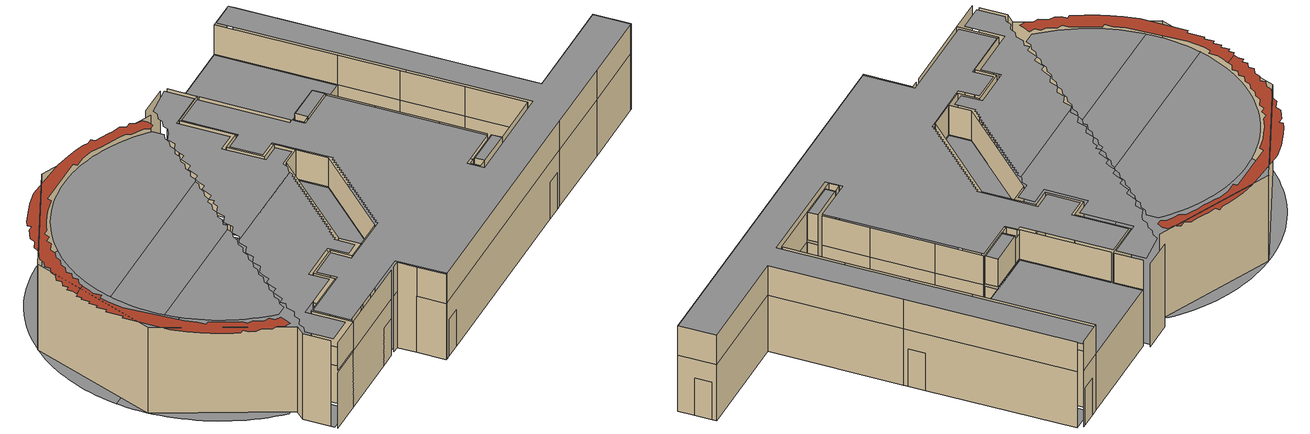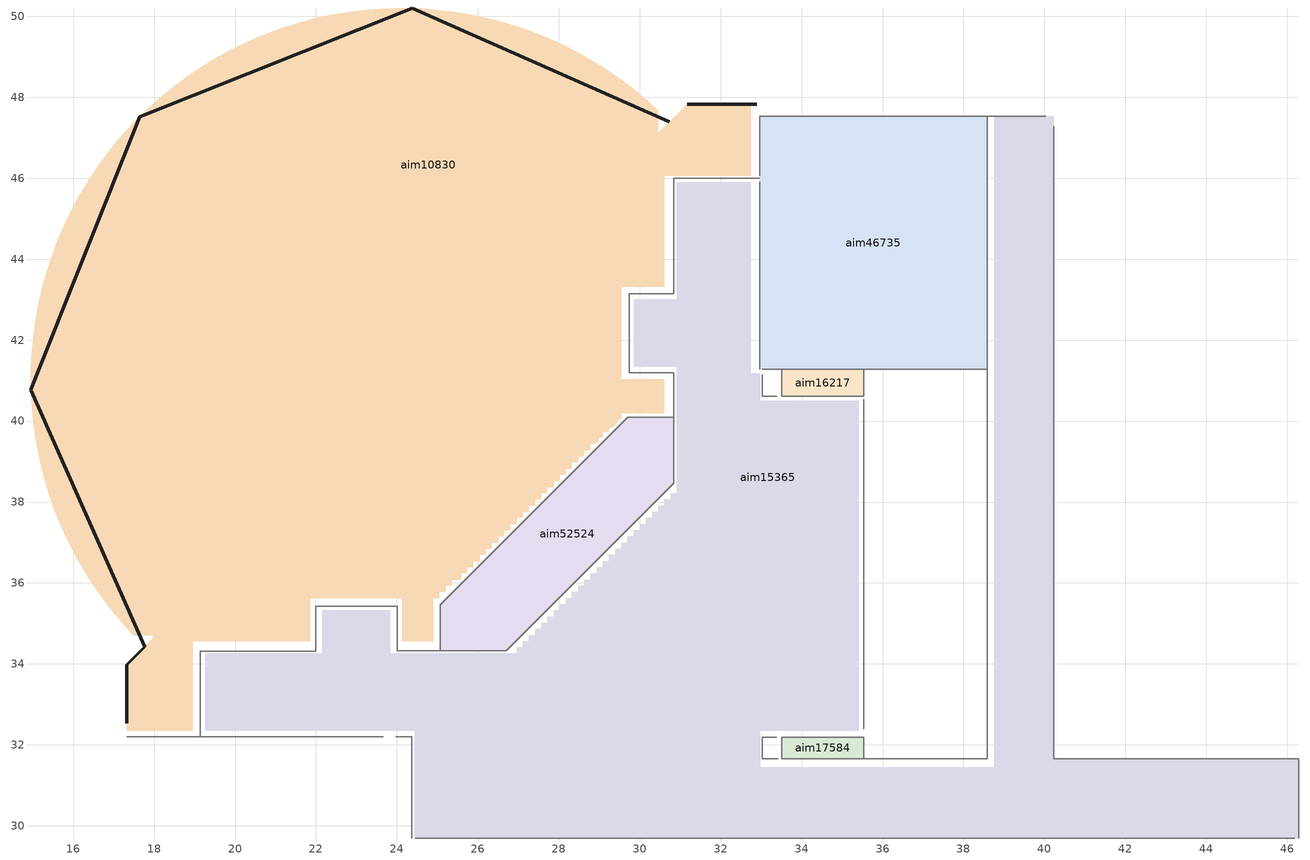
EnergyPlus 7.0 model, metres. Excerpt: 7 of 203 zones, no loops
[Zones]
aim10830
 floor to aim12307 (construction-32): 16.22,40.5 16.2,40.78 16.2,41.1 16.21,41.41 16.23,41.73 16.26,42.04 16.31,42.36 16.37,42.67 16.44,42.98 16.52,43.28 16.55,43.38 26.62,43.38 26.5,43.16 26.19,43.01 26.04,42.71 25.74,42.55 25.58,42.25 25.36,42.25 25.2,41.95 24.9,41.79 24.75,41.49 24.44,41.34 24.29,41.03 23.98,40.88 23.98,40.65 23.69,40.5 z149.35; 23.69,40.5 23.68,40.5 23.53,40.19 23.22,40.04 23.07,39.74 22.77,39.59 22.61,39.28 22.31,39.13 22.16,38.82 21.85,38.67 21.7,38.37 21.4,38.22 21.24,37.91 20.94,37.76 20.79,37.45 20.48,37.3 20.33,37 20.02,36.85 19.87,36.54 19.57,36.39 19.42,36.08 19.11,35.93 18.96,35.63 18.33,35.63 18.12,35.86 17.92,36.11 17.73,36.36 17.55,36.62 17.38,36.88 17.21,37.16 17.06,37.44 16.93,37.72 16.8,38.01 16.68,38.3 16.58,38.6 16.49,38.91 16.41,39.21 16.34,39.52 16.29,39.83 16.25,40.15 16.22,40.46 16.22,40.5 z149.35; 16.55,43.38 16.62,43.58 16.73,43.88 16.84,44.17 16.98,44.46 17.12,44.74 17.27,45.02 17.44,45.29 17.61,45.56 17.8,45.81 17.99,46.06 18.2,46.3 18.41,46.53 18.64,46.76 18.87,46.97 19.11,47.18 19.36,47.37 19.62,47.56 19.88,47.73 20.15,47.9 20.43,48.05 20.71,48.19 21,48.32 21.29,48.44 21.59,48.55 21.89,48.64 22.2,48.73 22.51,48.8 22.82,48.86 23.13,48.9 23.45,48.93 23.76,48.96 24.08,48.96 24.4,48.96 24.71,48.94 25.03,48.91 25.34,48.87 25.65,48.81 25.96,48.75 26.27,48.67 26.57,48.58 26.87,48.47 27.16,48.36 27.45,48.23 27.74,48.09 28.02,47.94 28.29,47.78 28.56,47.61 28.81,47.43 29.07,47.23 29.31,47.03 29.54,46.82 29.54,46.21 29.24,46.06 29.09,45.75 28.78,45.6 28.63,45.3 28.33,45.14 28.17,44.84 27.87,44.69 27.72,44.38 27.41,44.23 27.26,43.92 26.96,43.77 26.8,43.47 26.62,43.38 z149.35
 floor to aim0381 (construction-32): 29.04,39.64 28.94,39.43 28.78,39.43 28.78,39.28 28.63,39.28 28.63,39.13 28.48,39.13 28.48,38.98 28.33,38.98 28.33,38.82 28.17,38.82 28.17,38.67 28.02,38.67 28.02,38.52 27.87,38.52 27.87,38.37 27.72,38.37 27.72,38.22 27.56,38.22 27.56,38.06 27.41,38.06 27.41,37.91 27.26,37.91 27.26,37.76 27.11,37.76 27.11,37.61 26.96,37.61 26.96,37.45 26.8,37.45 26.8,37.3 26.65,37.3 26.65,37.15 26.5,37.15 26.5,37 26.35,37 26.35,36.85 26.19,36.85 26.19,36.69 26.04,36.69 26.04,36.54 25.89,36.54 25.89,36.39 25.74,36.39 25.74,36.24 25.58,36.24 25.58,36.08 25.36,36.08 25.36,35.93 25.2,35.93 25.2,35.78 25.05,35.78 25.05,35.63 24.9,35.63 24.9,34.56 24.14,34.56 24.14,35.63 21.85,35.63 21.85,34.56 18.96,34.56 18.96,32.51 17.51,32.51 17.51,33.95 17.82,34.1 17.97,34.41 18.35,34.56 18.5,34.87 18.81,35.02 18.96,35.47 19.26,35.63 19.26,35.93 19.57,35.93 19.72,36.24 19.87,36.54 20.18,36.54 20.33,36.85 20.48,37.15 20.79,37.15 20.94,37.45 21.09,37.76 21.55,37.91 21.7,38.37 22.16,38.52 22.31,38.98 22.77,39.13 22.92,39.59 23.09,39.64 z149.35; 23.09,39.64 23.38,39.74 23.53,40.19 23.98,40.35 24.14,40.88 24.59,41.03 24.75,41.49 25.2,41.64 25.36,41.95 25.58,41.95 25.58,42.25 25.89,42.25 26.04,42.55 26.19,42.86 26.5,42.86 26.65,43.16 26.8,43.47 27.11,43.47 27.26,43.77 27.41,44.08 27.72,44.08 27.87,44.38 28.02,44.69 28.33,44.69 28.48,44.99 28.63,45.3 29.09,45.45 29.24,45.9 29.7,46.06 30,46.21 30.15,46.51 30.46,46.67 30.61,46.97 30.92,47.12 31.07,47.43 32.74,47.58 32.74,46.06 30.61,46.06 30.61,43.32 29.54,43.32 29.54,41.03 30.61,41.03 30.61,40.19 29.54,40.19 29.39,39.89 29.09,39.74 29.04,39.64 z149.35
 floor ground (aim0083): 29.54,42.46 29.54,41.03 30.61,41.03 30.61,40.19 29.54,40.19 29.54,40.04 29.39,40.04 29.39,39.89 29.24,39.89 29.24,39.74 29.09,39.74 29.09,39.59 28.94,39.59 28.94,39.43 28.78,39.43 28.78,39.28 28.63,39.28 28.63,39.13 28.48,39.13 28.48,38.98 28.33,38.98 28.33,38.82 28.17,38.82 28.17,38.67 28.02,38.67 28.02,38.52 27.87,38.52 27.87,38.37 27.72,38.37 27.72,38.22 27.56,38.22 27.56,38.06 27.41,38.06 27.41,37.91 27.26,37.91 27.26,37.76 27.11,37.76 27.11,37.61 26.96,37.61 26.96,37.45 26.8,37.45 26.8,37.3 26.65,37.3 26.65,37.15 26.5,37.15 26.5,37 26.35,37 26.35,36.85 26.19,36.85 26.19,36.69 26.04,36.69 26.04,36.54 25.89,36.54 25.89,36.39 25.74,36.39 25.74,36.24 25.58,36.24 25.58,36.08 25.36,36.08 25.36,35.93 25.2,35.93 25.2,35.78 25.05,35.78 25.05,35.63 24.9,35.63 24.9,34.56 24.14,34.56 24.14,35.63 21.85,35.63 21.85,34.56 18.96,34.56 18.96,32.35 17.32,32.35 17.32,33.98 17.97,34.63 17.97,34.71 17.48,34.71 17.25,34.97 17.03,35.23 16.82,35.49 16.62,35.77 16.43,36.05 16.25,36.34 16.08,36.64 15.92,36.94 15.77,37.25 15.64,37.57 15.51,37.89 15.4,38.21 15.3,38.54 15.21,38.87 15.14,39.2 15.08,39.54 15.03,39.87 14.99,40.21 14.97,40.56 14.95,40.9 14.96,41.24 14.97,41.58 15,41.92 15.04,42.26 15.07,42.46 z144.48; 15.07,42.46 15.09,42.6 15.15,42.93 15.23,43.27 15.32,43.6 15.42,43.92 15.53,44.25 15.66,44.56 15.8,44.88 15.94,45.19 16.11,45.49 16.28,45.78 16.46,46.07 16.65,46.35 16.86,46.63 17.07,46.9 17.29,47.16 17.52,47.41 17.77,47.65 18.02,47.88 18.28,48.1 18.54,48.32 18.82,48.52 19.1,48.71 19.39,48.89 19.69,49.06 19.99,49.22 20.3,49.37 20.61,49.51 20.93,49.63 21.25,49.75 21.58,49.85 21.91,49.94 22.24,50.01 22.58,50.08 22.92,50.13 23.26,50.17 23.6,50.19 23.94,50.21 24.28,50.21 24.62,50.19 24.96,50.17 25.3,50.13 25.64,50.08 25.98,50.02 26.31,49.94 26.64,49.86 26.97,49.76 27.29,49.64 27.61,49.52 27.92,49.38 28.23,49.24 28.53,49.08 28.83,48.91 29.12,48.73 29.4,48.53 29.68,48.33 29.95,48.12 30.21,47.9 30.46,47.67 30.46,47.12 31.17,47.83 32.74,47.83 32.74,46.06 30.61,46.06 30.61,43.32 29.54,43.32 29.54,42.46 z144.48
 wall outside (aim0014): 32.89,47.83 31.17,47.83 z144.48:149.19; 30.73,47.39 24.38,50.2 17.64,47.52 14.96,40.78 17.77,34.43 17.32,33.98 17.32,32.54 z144.48:149.35
 wall to aim46735 (construction-31): 32.97,46.06 32.97,47.53 z144.48:147.68
 wall to aim15639 (construction-31): 32.97,46.06 32.97,47.53 z147.68:149.35
 wall to aim15365 (construction-31): 19.15,32.61 19.15,33.52 / 22.21,35.43 23.12,35.43 / 29.74,42.04 29.74,42.95 / 31.64,46 32.56,46 z144.48:146.61; 19.15,32.2 19.15,34.32 22,34.32 22,35.43 24.01,35.43 24.01,34.32 25.07,34.32 / 30.84,40.1 30.84,41.19 29.74,41.19 29.74,43.14 z147.68:149.35; 19.15,34.32 22,34.32 22,35.43 / 24.01,35.43 24.01,34.32 25.07,34.32 / 30.84,40.1 30.84,41.19 29.74,41.19 z144.48:147.68; 29.74,43.14 30.84,43.14 30.84,46 z144.48:149.35; 19.15,32.2,144.48 19.15,32.61,144.48 19.15,32.61,146.61 19.15,33.52,146.61 19.15,33.52,144.48 19.15,34.32,144.48 19.15,34.32,147.68 19.15,32.2,147.68; 22.21,35.43,144.48 22.21,35.43,146.61 23.12,35.43,146.61 23.12,35.43,144.48 24.01,35.43,144.48 24.01,35.43,147.68 22,35.43,147.68 22,35.43,144.48; 29.74,42.04,144.48 29.74,42.04,146.61 29.74,42.95,146.61 29.74,42.95,144.48 29.74,43.14,144.48 29.74,43.14,147.68 29.74,41.19,147.68 29.74,41.19,144.48; 31.64,46,144.48 31.64,46,146.61 32.56,46,146.61 32.56,46,144.48 32.97,46,144.48 32.97,46,149.35 30.84,46,149.35 30.84,46,144.48
 wall to aim0119 (construction-31): 17.32,32.2 19.15,32.2 z144.48:147.63
 wall to aim0221 (construction-31): 17.32,32.2 19.15,32.2 z147.78:149.35
 wall to aim52524 (construction-31): 29.71,40.1 30.84,40.1 / 25.07,34.32 25.07,35.46 z144.48:147.68; 28.89,39.28 29.54,39.93 / 25.19,35.58 25.84,36.23 z144.48:146.61; 25.07,35.46,144.48 25.19,35.58,144.48 25.19,35.58,146.61 25.84,36.23,146.61 25.84,36.23,144.48 28.89,39.28,144.48 28.89,39.28,146.61 29.54,39.93,146.61 29.54,39.93,144.48 29.71,40.1,144.48 29.71,40.1,147.68 25.07,35.46,147.68
 wall to aim16565 (construction-31): 25.07,34.32 25.07,35.46 29.71,40.1 30.84,40.1 z147.68:149.35
 roof outside (aim0073): 16.16,44.93 16.12,44.86 15.97,44.86 15.97,44.56 15.82,44.56 15.82,44.1 15.67,44.1 15.67,43.65 15.51,43.65 15.51,43.11 15.36,43.11 15.36,42.2 15.21,42.2 15.21,39.77 15.36,39.01 15.51,38.4 15.67,37.95 15.82,37.65 15.97,37.27 16.12,36.96 16.27,36.66 16.5,36.66 16.5,36.35 16.65,36.05 16.96,35.9 17.11,35.44 17.41,35.29 17.57,34.99 17.87,34.83 18.02,35.14 18.17,35.44 17.87,35.59 17.87,35.9 17.57,36.05 17.41,36.51 17.11,36.66 17.11,36.96 16.96,37.27 16.81,37.65 16.65,37.95 16.5,38.4 16.27,38.4 16.27,38.86 16.12,39.47 15.97,42.51 16.12,43.34 16.27,43.8 16.5,43.8 16.5,44.25 16.65,44.56 16.81,44.86 16.84,44.93 z149.35; 16.84,44.93 16.96,45.17 17.26,45.32 17.26,45.62 17.57,45.77 17.57,46.08 17.87,46.23 18.02,46.53 18.32,46.68 18.48,46.99 18.78,47.14 18.93,47.44 19.39,47.6 19.54,47.9 19.84,47.9 20,48.2 20.3,48.2 20.6,48.36 20.91,48.51 21.36,48.66 21.82,48.81 22.58,48.96 22.65,49.19 25.69,49.19 25.69,48.96 26.3,48.96 26.91,48.81 27.21,48.66 27.52,48.51 27.82,48.36 28.2,48.2 28.5,48.05 28.81,47.9 28.96,47.6 29.26,47.44 29.57,47.29 29.72,46.99 30.02,46.99 30.17,47.29 30.17,47.6 29.87,47.75 29.72,48.05 29.42,48.05 29.26,48.36 28.81,48.51 28.5,48.66 28.2,48.81 27.82,48.96 27.82,49.19 27.52,49.19 27.21,49.34 26.76,49.5 26.15,49.65 25.39,49.8 22.81,49.95 21.97,49.8 21.52,49.65 21.06,49.5 20.6,49.34 20.3,49.19 20.3,48.96 20,48.96 19.69,48.81 19.39,48.66 19.24,48.36 18.78,48.2 18.63,47.9 18.32,47.75 18.02,47.6 17.87,47.29 17.57,47.14 17.57,46.84 17.26,46.68 17.11,46.38 16.81,46.23 16.81,45.93 16.5,45.77 16.5,45.47 16.27,45.47 16.27,45.17 16.16,44.93 z149.35
aim15365
 floor to aim0381 (construction-32): 19.26,32.35 19.26,34.26 22.16,34.26 22.16,35.32 23.83,35.32 23.83,34.26 26.96,34.26 26.96,34.41 27.11,34.41 27.11,34.56 27.26,34.56 27.26,34.71 27.41,34.71 27.41,34.87 27.56,34.87 27.56,35.02 27.72,35.02 27.72,35.17 27.87,35.17 27.87,35.32 28.02,35.32 28.02,35.47 28.17,35.47 28.17,35.63 28.33,35.63 28.33,35.78 28.48,35.78 28.48,35.93 28.63,35.93 28.63,36.08 28.78,36.08 28.78,36.24 28.94,36.24 28.94,36.39 29.09,36.39 29.09,36.54 29.24,36.54 29.24,36.69 29.39,36.69 29.39,36.85 29.54,36.85 29.54,37 29.7,37 29.7,37.15 29.85,37.15 29.85,37.3 30,37.3 30,37.45 30.15,37.45 30.15,37.61 30.31,37.61 30.31,37.76 30.46,37.76 30.46,37.91 30.61,37.91 30.61,38.06 30.76,38.06 30.76,38.22 30.92,38.22 30.92,41.34 29.85,41.34 29.85,43.01 30.92,43.01 30.92,45.9 32.74,45.9 32.74,41.18 32.97,41.18 32.97,40.5 35.41,40.5 35.41,32.35 32.97,32.35 32.97,31.44 38.76,31.44 38.76,47.53 40.23,47.53 40.23,31.65 46.28,31.65 46.28,29.7 24.44,29.7 24.44,32.35 z149.35
 floor ground (aim0083): 19.26,32.35 19.26,34.26 22.16,34.26 22.16,35.32 23.83,35.32 23.83,34.26 26.96,34.26 26.96,34.41 27.11,34.41 27.11,34.56 27.26,34.56 27.26,34.71 27.41,34.71 27.41,34.87 27.56,34.87 27.56,35.02 27.72,35.02 27.72,35.17 27.87,35.17 27.87,35.32 28.02,35.32 28.02,35.47 28.17,35.47 28.17,35.63 28.33,35.63 28.33,35.78 28.48,35.78 28.48,35.93 28.63,35.93 28.63,36.08 28.78,36.08 28.78,36.24 28.94,36.24 28.94,36.39 29.09,36.39 29.09,36.54 29.24,36.54 29.24,36.69 29.39,36.69 29.39,36.85 29.54,36.85 29.54,37 29.7,37 29.7,37.15 29.85,37.15 29.85,37.3 30,37.3 30,37.45 30.15,37.45 30.15,37.61 30.31,37.61 30.31,37.76 30.46,37.76 30.46,37.91 30.61,37.91 30.61,38.06 30.76,38.06 30.76,38.22 30.92,38.22 30.92,41.34 29.85,41.34 29.85,43.01 30.92,43.01 30.92,45.9 32.74,45.9 32.74,41.18 32.97,41.18 32.97,40.5 35.41,40.5 35.41,32.35 32.97,32.35 32.97,31.44 38.76,31.44 38.76,47.27 40.21,47.27 40.21,31.44 46.15,31.44 46.15,29.92 24.44,29.92 24.44,32.35 z144.48
 wall to aim5857 (construction-31): 36.65,29.7 37.56,29.7 / 24.65,29.7 25.57,29.7 z144.48:146.61; 24.45,29.7 37.78,29.7 z147.68:149.35; 24.45,29.7,144.48 24.65,29.7,144.48 24.65,29.7,146.61 25.57,29.7,146.61 25.57,29.7,144.48 36.65,29.7,144.48 36.65,29.7,146.61 37.56,29.7,146.61 37.56,29.7,144.48 37.78,29.7,144.48 37.78,29.7,147.68 24.45,29.7,147.68
 wall to aim41885 (construction-31): 37.78,29.7 42.17,29.7 z144.48:147.68
 wall to aim41931 (construction-31): 42.17,29.7 46.19,29.7 z144.48:147.68
 wall to aim18012 (construction-31): 37.78,29.7 42.17,29.7 z147.68:149.35
 wall to aim17971 (construction-31): 42.17,29.7 46.19,29.7 z147.68:149.35
 wall to aim10450 (construction-31): 39.89,47.53 38.98,47.53 z144.48:146.61; 40.03,47.53 38.58,47.53 z147.68:149.35; 38.58,47.53,144.48 38.58,47.53,147.68 40.03,47.53,147.68 40.03,47.53,144.48 39.89,47.53,144.48 39.89,47.53,146.61 38.98,47.53,146.61 38.98,47.53,144.48
 wall to aim46895 (construction-31): 38.58,34.61 38.58,33.7 z144.48:146.61; 38.58,31.65 35.54,31.65 / 35.54,32.4 35.54,34.83 z144.48:147.68; 38.58,31.65,147.68 38.58,34.83,147.68 38.58,34.83,144.48 38.58,34.61,144.48 38.58,34.61,146.61 38.58,33.7,146.61 38.58,33.7,144.48 38.58,31.65,144.48
 wall to aim47008 (construction-31): 38.58,35.96 38.58,35.04 z144.48:146.61; 35.54,34.83 35.54,38.11 z144.48:147.68; 38.58,34.83,147.68 38.58,38.11,147.68 38.58,38.11,144.48 38.58,35.96,144.48 38.58,35.96,146.61 38.58,35.04,146.61 38.58,35.04,144.48 38.58,34.83,144.48
 wall to aim47121 (construction-31): 38.58,39.24 38.58,38.32 z144.48:146.61; 35.54,38.11 35.54,40.53 z144.48:147.68; 38.58,38.11,147.68 38.58,41.28,147.68 38.58,41.28,144.48 38.58,39.24,144.48 38.58,39.24,146.61 38.58,38.32,146.61 38.58,38.32,144.48 38.58,38.11,144.48
 wall to aim46735 (construction-31): 38.58,42.41 38.58,41.5 z144.48:146.61; 32.97,41.28 32.97,45.91 z144.48:147.68; 38.58,41.28,147.68 38.58,47.53,147.68 38.58,47.53,144.48 38.58,42.41,144.48 38.58,42.41,146.61 38.58,41.5,146.61 38.58,41.5,144.48 38.58,41.28,144.48
 wall to aim17215 (construction-31): 38.58,34.83 38.58,31.65 35.54,31.65 / 35.54,32.4 35.54,34.83 z147.68:149.35
 wall to aim16691 (construction-31): 38.58,38.11 38.58,34.83 / 35.54,34.83 35.54,38.11 z147.68:149.35
 wall to aim16176 (construction-31): 38.58,41.28 38.58,38.11 / 35.54,38.11 35.54,40.53 z147.68:149.35
 wall to aim15639 (construction-31): 38.58,47.53 38.58,41.28 / 32.97,41.28 32.97,45.91 z147.68:149.35
 wall to aim47491 (construction-31): 33.42,31.65 33.03,31.65 33.03,32.19 33.39,32.19 z144.48:149.35
 wall to aim17584 (construction-31): 35.54,31.65 33.51,31.65 / 33.51,32.19 35.54,32.19 z144.48:149.35
 wall to aim48330 (construction-31): 33.03,40.61 33.03,41.14 z144.48:147.68; 33.03,40.61 33.03,41.14 z147.68:149.35; 33.39,40.61 33.03,40.61 z144.48:149.35
 wall to aim16217 (construction-31): 35.54,40.61 33.51,40.61 z144.48:149.35
 wall to aim0381 (construction-31): 46.28,31.65 40.23,31.65 40.23,38.51 z144.48:147.68; 46.28,29.7 46.28,31.65 40.23,31.65 40.23,38.51 z147.68:149.35; 46.28,30.52 46.28,31.44 z144.48:146.61; 46.28,29.7,144.48 46.28,30.52,144.48 46.28,30.52,146.61 46.28,31.44,146.61 46.28,31.44,144.48 46.28,31.65,144.48 46.28,31.65,147.68 46.28,29.7,147.68
 wall to aim9221 (construction-31): 40.23,38.72 40.23,39.64 z144.48:146.61; 40.23,38.51,144.48 40.23,38.72,144.48 40.23,38.72,146.61 40.23,39.64,146.61 40.23,39.64,144.48 40.23,47.28,144.48 40.23,47.28,147.68 40.23,38.51,147.68
 wall to aim9438 (construction-31): 40.23,38.51 40.23,47.28 z147.68:149.35
 wall to aim17625 (construction-31): 23.97,32.2 24.36,32.2 z144.48:147.68; 23.97,32.2 24.36,32.2 z147.68:149.35; 24.36,32.2 24.36,31.19 z144.48:149.35
 wall to aim0119 (construction-31): 22.76,32.2 23.67,32.2 z144.48:146.61; 24.36,31.19 24.36,29.7 z144.48:147.68; 22.76,32.2,144.48 22.76,32.2,146.61 23.67,32.2,146.61 23.67,32.2,147.68 19.15,32.2,147.68 19.15,32.2,144.48
 wall to aim0221 (construction-31): 19.15,32.2 23.67,32.2 / 24.36,31.19 24.36,29.7 z147.68:149.35
 wall to aim52524 (construction-31): 26.2,34.32 25.28,34.32 z144.48:146.61; 30.84,40.1 30.84,38.46 26.7,34.32 z144.48:147.68; 25.07,34.32,144.48 25.07,34.32,147.68 26.7,34.32,147.68 26.7,34.32,144.48 26.2,34.32,144.48 26.2,34.32,146.61 25.28,34.32,146.61 25.28,34.32,144.48
 wall to aim16565 (construction-31): 30.84,40.1 30.84,38.46 26.7,34.32 25.07,34.32 z147.68:149.35
aim16217
 floor to aim0381 (construction-32): 33.51,40.61 33.51,41.28 35.54,41.28 35.54,40.61 z149.35
 floor ground (aim0083): 33.51,40.61 33.51,41.28 35.54,41.28 35.54,40.61 z144.48
 wall to aim47121 (construction-31): 35.54,40.61 35.54,41.28 z144.48:147.63
 wall to aim16176 (construction-31): 35.54,40.61 35.54,41.28 z147.78:149.35
 wall to aim46735 (construction-31): 35.54,41.28 33.51,41.28 z144.48:147.63
 wall to aim15639 (construction-31): 35.54,41.28 33.51,41.28 z147.78:149.35
 wall to aim48330 (construction-31): 33.51,41.28 33.51,40.61 z144.48:149.35
aim17584
 floor to aim0381 (construction-32): 33.51,31.65 33.51,32.19 35.54,32.19 35.54,31.65 z149.35
 floor ground (aim0083): 33.51,31.65 33.51,32.19 35.54,32.19 35.54,31.65 z144.48
 wall to aim47491 (construction-31): 33.51,32.19 33.51,31.65 z144.48:149.35
 wall to aim46895 (construction-31): 35.54,31.65 35.54,32.19 z144.48:147.63
 wall to aim17215 (construction-31): 35.54,31.65 35.54,32.19 z147.78:149.35
aim46735
 floor to aim15639 (aim0068): 32.97,41.28 32.97,47.53 38.58,47.53 38.58,41.28 z147.68
 floor ground (aim0083): 32.97,41.28 32.97,47.53 38.58,47.53 38.58,41.28 z144.48
 wall to aim10450 (construction-31): 38.58,47.53 32.97,47.53 z144.48:147.68
 wall to aim48330 (construction-31): 33.03,41.28 33.51,41.28 z144.55:147.63
 wall to aim47121 (construction-31): 35.54,41.28 38.58,41.28 z144.48:147.68
aim48330
 wall to aim15639 (construction-31): 33.51,41.28 33.03,41.28 z147.78:149.13
aim52524
 floor to aim16565 (aim0068): 25.07,34.32 25.07,35.46 29.71,40.1 30.84,40.1 30.84,38.46 26.7,34.32 z147.68
 floor ground (aim0083): 25.07,34.32 25.07,35.46 29.71,40.1 30.84,40.1 30.84,38.46 26.7,34.32 z144.48
[Site:Location]
Waltham  MA United States: Latitude {deg}=42.408; Longitude {deg}=-71.2527; Time Zone {hr}=-5.93773; Elevation {m}=45
[Site:GroundTemperature:BuildingSurface]
18.89, 18.92, 19.02, 19.12, 19.21, 19.23, 19.07, 19.32, 19.09, 19.21, 19.13, 18.96
[SizingPeriod:DesignDay] Day of Month=21; Humidity Indicating Type=Wet-Bulb
Name | Maximum Dry-Bulb Temperature {C} | Wet-Bulb at Max {C} | Barometric Pressure {Pa} | Wind Speed {m/s} | Wind Direction {deg} | Month | Day Type | Daily Dry-Bulb Temperature Range {deltaC} | Barometric Pressure {Pa}}
GBS_04R20_265135 Winter | -13.7 | -13.7 | 99400 | 7.5 | 320 | 1 | WinterDesignDay
GBS_04R20_265135 Summer | 30.7 | 21.9 |  | 0 | 0 | 7 | SummerDesignDay | 8.5 | 99800
[BUILDING]
Project Name: Building Azimuth=0; Building Terrain=Suburbs; Loads Convergence Tolerance=4E-02; Temperature Convergence Tolerance=4E-01; Solar Distribution=MinimalShadowing; Max Number of Warmup Days=25; Minimum Number of Warmup Days=6
[MATERIAL]
aim0017: Rough, 0.2032, 0.53, 1280, 840, 0.9, 0.75, 0.75
aim0076: Rough, 0.1016, 0.89, 1920, 790, 0.9, 0.75, 0.75
aim0086: Rough, 0.0127, 0.06, 288, 1380, 0.9, 0.75, 0.75
aim0092: Rough, 0.2, 1.9, 2300, 840, 0.9, 0.75, 0.75
mat-353: Smooth, 0.01588, 0.160266, 800.923, 837.36, 0.9, 0.75, 0.75
mat-264: Smooth, 0.10159, 1.3112, 2242.58, 837.36, 0.9, 0.75, 0.75
[MATERIAL:AirGap]
mat-464: 0.109188
[CONSTRUCTION]
aim0014: aim0017, aim0017
aim0068: aim0017
aim0073: aim0076
aim0083: aim0086, aim0092
construction-31: mat-353, mat-464, mat-353
construction-32: mat-264
[ZONE]
aim10830: 0, 0, 0, 0, 1, 1, 2.62991, 898.7827, 341.755
aim15365: 0, 0, 0, 0, 1, 1, 3.00628, 698.651, 232.397
aim16217: 0, 0, 0, 0, 1, 1, 3.74787, 5.06986, 1.35273
aim17584: 0, 0, 0, 0, 1, 1, 3.52488, 3.85996, 1.09506
aim46735: 0, 0, 0, 0, 1, 1, 2.96585, 104.065, 35.08793
aim48330: 0, 0, 0, 0, 1, 1, 639.355, 0.5946, 0.00093
aim52524: 0, 0, 0, 0, 1, 1, 2.81044, 39.37995, 14.01201
[PEOPLE]
people-aim10830: aim10830, peopleSched-19, People, 19.7098, 0.5, 0.555556, aim10830-peep-activ-level
people-aim15365: aim15365, aim0136, People, 14.428, 0.5, 0.555556, aim15365-peep-activ-level
people-aim16217: aim16217, peopleSched-19, People, 0.135273, 0.5, 0.555556, aim16217-peep-activ-level
people-aim17584: aim17584, peopleSched-19, People, 0.109505, 0.5, 0.555556, aim17584-peep-activ-level
people-aim46735: aim46735, aim0136, People, 3.5088, 0.5, 0.555556, aim46735-peep-activ-level
people-aim48330: aim48330, peopleSched-19, People, 0, 0.5, 0.555556, aim48330-peep-activ-level
people-aim52524: aim52524, aim0136, People, 1.40119, 0.5, 0.555556, aim52524-peep-activ-level
[LIGHTS] Design Level Calculation Method=LightingLevel; Return Air Fraction=0; Fraction Radiant=0.35; Fraction Visible=0.25; Fraction Replaceable.=0; LightEndUseKey=GeneralLights
Name | Zone | Schedule | Design Level
lights-aim10830 | aim10830 | LightSched-6 | 4353.95
lights-aim15365 | aim15365 | aim0130 | 3251.96
lights-aim16217 | aim16217 | LightSched-6 | 17.2338
lights-aim17584 | aim17584 | LightSched-6 | 13.9511
lights-aim46735 | aim46735 | aim0130 | 490.988
lights-aim48330 | aim48330 | LightSched-6 | 0.0118482
lights-aim52524 | aim52524 | aim0130 | 196.071
[ElectricEquipment] Design Level Calculation Method=EquipmentLevel; Fraction Latent=0; Fraction Radiant=0.3; Fraction Lost=0; Default end use category=0
Name | Zone | Schedule | Design Level
electrical-aim10830 | aim10830 | EquipSched-6 | 3181.16
electrical-aim15365 | aim15365 | aim0130 | 3752.26
electrical-aim16217 | aim16217 | EquipSched-6 | 21.833
electrical-aim17584 | aim17584 | EquipSched-6 | 17.674
electrical-aim46735 | aim46735 | aim0130 | 566.525
electrical-aim48330 | aim48330 | EquipSched-6 | 0
electrical-aim52524 | aim52524 | aim0130 | 226.236
[Schedule:Day:Interval]
aim0127: NO, 6:00, 0, 7:00, 0.1, 8:00, 0.3, 12:00, 0.9, 13:00, 0.8, 17:00, 0.9, 18:00, 0.5, 20:00, 0.3, 22:00, 0.2, 24:00, 0
aim0133; ds-205-Occ: NO, 7:00, 0, 8:00, 0.1, 9:00, 0.2, 11:00, 0.95, 13:00, 0.45, 18:00, 0.95, 19:00, 0.3, 22:00, 0.1, 24:00, 0
ds-202-Equip: NO, 7:00, 0.21098, 8:00, 0.3, 12:00, 0.9, 13:00, 0.8, 17:00, 0.9, 18:00, 0.5, 20:00, 0.3, 22:00, 0.2, 24:00, 0.21098
ds-200-Equip: NO, 8:00, 0.21098, 12:00, 0.3, 17:00, 0.15, 24:00, 0.21098
ds-201-Equip: NO, 24:00, 0.21098
ds-203-Occ: NO, 7:00, 0, 9:00, 0.1, 13:00, 0.3, 18:00, 0.1, 24:00, 0
ds-204-Occ: NO, 24:00, 0
ds-202-Light: NO, 7:00, 0.156978, 8:00, 0.3, 12:00, 0.9, 13:00, 0.8, 17:00, 0.9, 18:00, 0.5, 20:00, 0.3, 22:00, 0.2, 24:00, 0.156978
ds-200-Light: NO, 8:00, 0.156978, 12:00, 0.3, 17:00, 0.15, 24:00, 0.156978
ds-201-Light: NO, 24:00, 0.156978
[Schedule:Week:Daily]
aim0128: aim0127, aim0127, aim0127, aim0127, aim0127, aim0127, aim0127, aim0127, aim0127, aim0127, aim0127, aim0127
aim0134: aim0133, aim0133, aim0133, aim0133, aim0133, aim0133, aim0133, aim0133, aim0133, aim0133, aim0133, aim0133
ws-57-Equip: ds-201-Equip, ds-202-Equip, ds-202-Equip, ds-202-Equip, ds-202-Equip, ds-202-Equip, ds-200-Equip, ds-201-Equip, ds-202-Equip, ds-201-Equip, ds-201-Equip, ds-201-Equip
ws-11-Occ: ds-204-Occ, ds-205-Occ, ds-205-Occ, ds-205-Occ, ds-205-Occ, ds-205-Occ, ds-203-Occ, ds-204-Occ, ds-205-Occ, ds-204-Occ, ds-204-Occ, ds-204-Occ
ws-57-Light: ds-201-Light, ds-202-Light, ds-202-Light, ds-202-Light, ds-202-Light, ds-202-Light, ds-200-Light, ds-201-Light, ds-202-Light, ds-201-Light, ds-201-Light, ds-201-Light
[Schedule:Year]
aim0130: Fraction, aim0128, 01, 01, 12, 31
aim0136: Fraction, aim0134, 01, 01, 12, 31
EquipSched-6: Fraction, ws-57-Equip, 01, 01, 12, 31
peopleSched-19: Fraction, ws-11-Occ, 01, 01, 12, 31
LightSched-6: Fraction, ws-57-Light, 01, 01, 12, 31
[Schedule:Compact]
aim10830-peep-activ-level; aim16217-peep-activ-level; aim17584-peep-activ-level; aim48330-peep-activ-level: Any Number, Through: 12/31, For: AllDays, Until: 24:00
aim15365-peep-activ-level; aim46735-peep-activ-level; aim52524-peep-activ-level: Any Number, Through: 12/31, For: AllDays, Until: 24:00, 131.882
